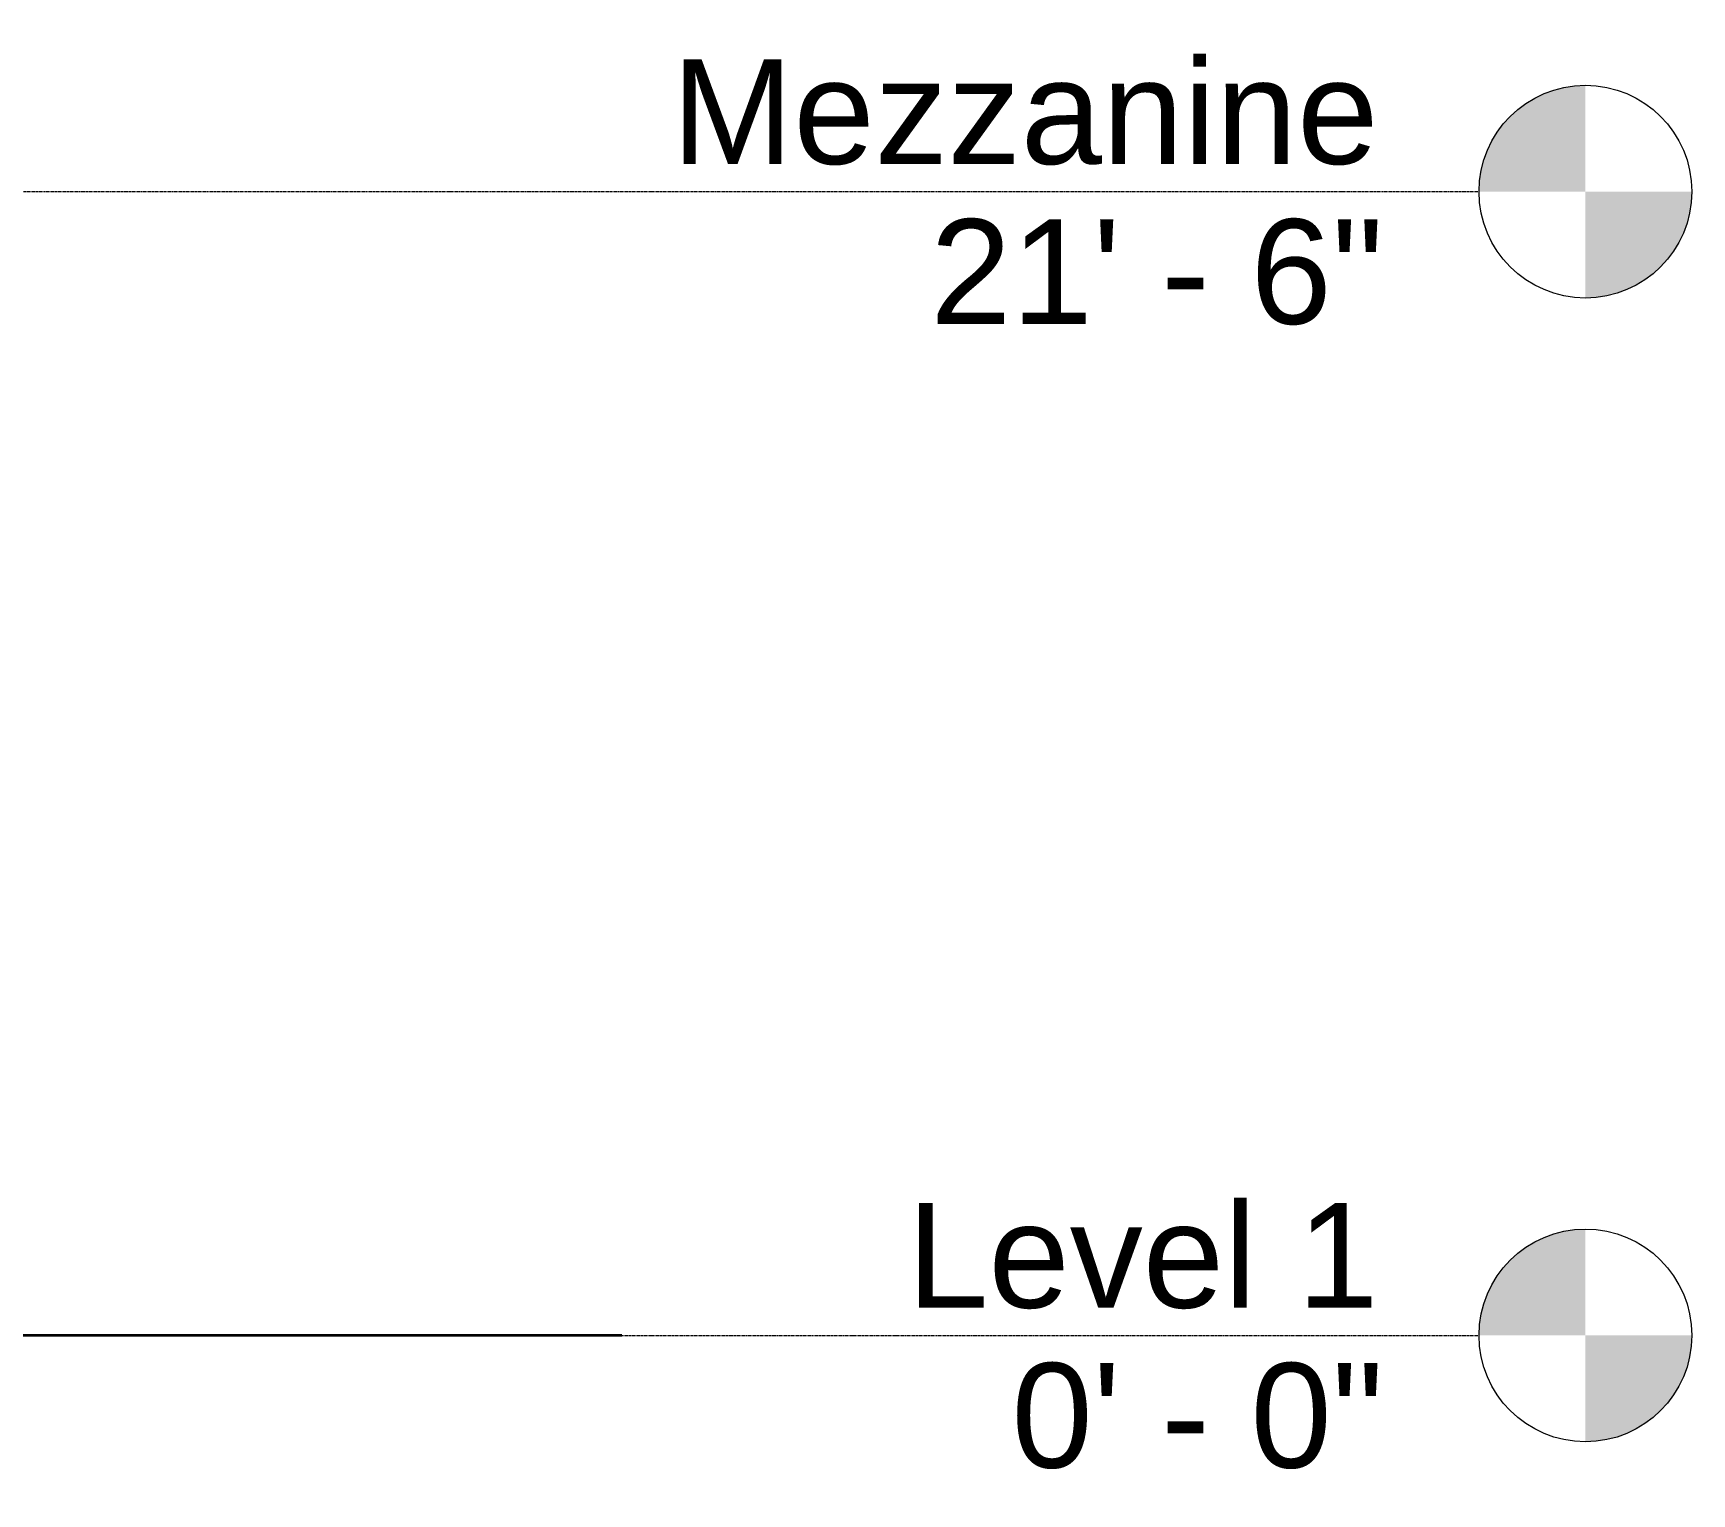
# Model space of a CAD drawing. Header units: inches. Extents: x -23227 to -2744, y -314 to 853.
# Drawn here: x -11903.2 to -11529, y -35.7 to 293.7 of the extents above; entities that cross this region are included whole.
import ezdxf

# ---------------------------------------------------------------- set-up
doc = ezdxf.new("R2010")
doc.units = ezdxf.units.IN
doc.header["$MEASUREMENT"] = 0
doc.linetypes.add('Grid Line 1_2_', pattern=[0.875, 0.5, -0.125, 0.125, -0.125])
doc.linetypes.add('Grid Line 1_2__2_', pattern=[0.875, 0.5, -0.125, 0.125, -0.125])
doc.layers.add('A-FLOR-LEVL', color=51, linetype='Continuous', lineweight=9)
doc.layers.add('C-TOPO', color=7, linetype='Continuous', lineweight=9)
doc.styles.add('Arial', font='arial.ttf', dxfattribs={"height": 23.60479})

# ---------------------------------------------------------------- blocks, each defined once
blk = doc.blocks.new('Level - Level Head - Circle-2773-Section 5')
at = {"layer": 'A-FLOR-LEVL'}
h = blk.add_hatch(color=256, dxfattribs=at)
edge = h.paths.add_edge_path(flags=0)
edge.add_line((23251.37, 0), (23227.37, 0))
edge.add_arc((23251.37, 0), 24, 90, 180, ccw=False)
edge.add_line((23251.37, 24), (23251.37, 0))
h = blk.add_hatch(color=256, dxfattribs=at)
edge = h.paths.add_edge_path(flags=0)
edge.add_line((23251.37, -24), (23251.37, 0))
edge.add_line((23251.37, 0), (23275.37, 0))
edge.add_arc((23251.37, 0), 24, 270, 360, ccw=False)
at = {"layer": 'A-FLOR-LEVL', "color": 250}
blk.add_circle((23251.37, 0), 24, dxfattribs=at)
blk = doc.blocks.new('Locker Rooms and Restrooms_rvt-3-Section 5')
at = {"color": 130, "lineweight": 5}
blk.add_blockref('Level - Level Head - Circle-2773-Section 5', (0, 0), dxfattribs=at)
at = {"layer": 'A-FLOR-LEVL', "insert": (23204.67, 29.84), "char_height": 23.605, "width": 127.008, "attachment_point": 3, "line_spacing_factor": 0.938532, "style": 'Arial', "bg_fill": 3, "box_fill_scale": 1.25, "bg_fill_color": 0, "bg_fill_transparency": 0}
blk.add_mtext('Level 1', dxfattribs=at)
at = {"layer": 'A-FLOR-LEVL', "insert": (23205.85, -6.23), "char_height": 23.605, "width": 99.936, "attachment_point": 3, "line_spacing_factor": 0.938532, "style": 'Arial', "bg_fill": 3, "box_fill_scale": 1.25, "bg_fill_color": 0, "bg_fill_transparency": 0}
blk.add_mtext('0\' - 0"', dxfattribs=at)
at = {"layer": 'A-FLOR-LEVL', "linetype": 'Grid Line 1_2__2_'}
blk.add_line((20361.6, 0), (23227.37, 0), dxfattribs=at)
blk = doc.blocks.new('Level - Level Head - Circle-15001-Section 5')
at = {"layer": 'A-FLOR-LEVL'}
h = blk.add_hatch(color=256, dxfattribs=at)
edge = h.paths.add_edge_path(flags=0)
edge.add_line((23251.37, 0), (23227.37, 0))
edge.add_arc((23251.37, 0), 24, 90, 180, ccw=False)
edge.add_line((23251.37, 24), (23251.37, 0))
h = blk.add_hatch(color=256, dxfattribs=at)
edge = h.paths.add_edge_path(flags=0)
edge.add_line((23251.37, -24), (23251.37, 0))
edge.add_line((23251.37, 0), (23275.37, 0))
edge.add_arc((23251.37, 0), 24, 270, 360, ccw=False)
blk.add_circle((23251.37, 0), 24, dxfattribs=at)

msp = doc.modelspace()

# ---------------------------------------------------------------- linework, layer by layer
at = {"layer": 'C-TOPO', "lineweight": 35}
msp.add_line((-11770.40085, 0), (-12004.43112, 0), dxfattribs=at)
at = {"layer": 'C-TOPO'}
msp.add_line((-11770.40085, 0), (-12004.43112, 0), dxfattribs=at)

# ---------------------------------------------------------------- block references
at = {"layer": 'A-FLOR-LEVL'}
for p in [(-34804.35893, 258), (-34804.35893, 0)]:
    msp.add_blockref('Level - Level Head - Circle-15001-Section 5', p, dxfattribs=at)

# ---------------------------------------------------------------- texts
at = {"layer": 'A-FLOR-LEVL', "char_height": 23.60479, "attachment_point": 3, "line_spacing_factor": 0.938532, "style": 'Arial', "bg_fill": 3, "box_fill_scale": 1.25, "bg_fill_color": 0, "bg_fill_transparency": 0}
for s, insert, width in [('Mezzanine', (-11599.68822, 287.83731), 189.792), ('Level 1', (-11599.68822, 29.83731), 127.008)]:
    msp.add_mtext(s, dxfattribs=dict(at, insert=insert, width=width))

# ---------------------------------------------------------------- next in the draw order: texts
for s, insert, width in [('21\' - 6"', (-11598.51228, 251.77474), 121.824), ('0\' - 0"', (-11598.51228, -6.22526), 99.936)]:
    msp.add_mtext(s, dxfattribs=dict(at, insert=insert, width=width))

# ---------------------------------------------------------------- next in the draw order: linework, layer by layer
at = {"layer": 'A-FLOR-LEVL', "linetype": 'Grid Line 1_2_'}
for p, q in [((-14442.7581, 258), (-11576.98783, 258)), ((-14442.7581, 0), (-11576.98783, 0))]:
    msp.add_line(p, q, dxfattribs=at)

# ---------------------------------------------------------------- next in the draw order: block references
at = {"color": 130, "lineweight": 5}
msp.add_blockref('Locker Rooms and Restrooms_rvt-3-Section 5', (-34804.35893, 0), dxfattribs=at)

doc.saveas('drawing.dxf')
